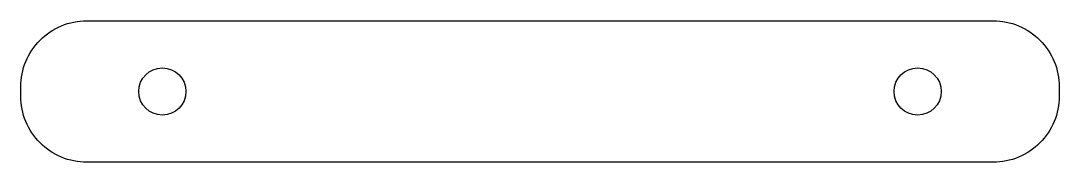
# Model space of a CAD drawing. Header units: millimetres. Extents: x -55 to 55, y -8 to 7.
import ezdxf

# ---------------------------------------------------------------- set-up
doc = ezdxf.new("R2010")
doc.units = ezdxf.units.MM
doc.layers.get('0').update_dxf_attribs({"linetype": 'CONTINUOUS'})

msp = doc.modelspace()

# ---------------------------------------------------------------- linework, layer by layer
msp.add_lwpolyline([(48, 7.5, -0.414214), (55, 0.5), (55, -0.5, -0.414214), (48, -7.5), (-48, -7.5, -0.414214), (-55, -0.5), (-55, 0.5, -0.414214), (-48, 7.5)], format="xyb", close=True)
for centre in [(-40, 0), (40, 0)]:
    msp.add_circle(centre, 2.5)

doc.saveas('drawing.dxf')
